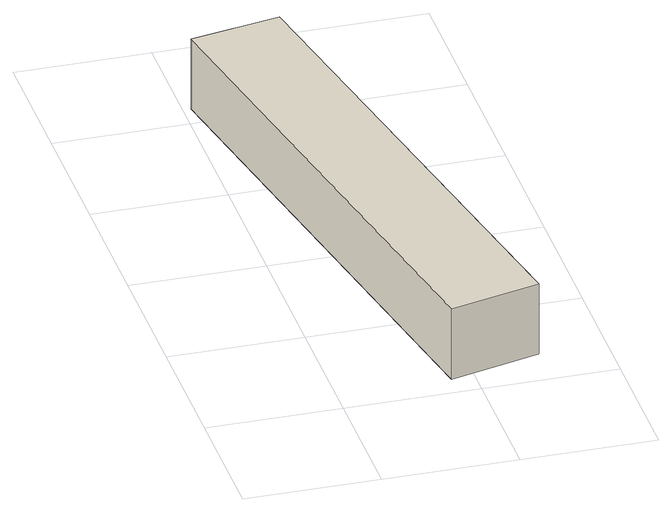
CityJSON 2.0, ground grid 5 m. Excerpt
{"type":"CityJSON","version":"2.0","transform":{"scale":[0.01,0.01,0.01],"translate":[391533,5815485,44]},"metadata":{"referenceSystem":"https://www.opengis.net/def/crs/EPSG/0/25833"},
"CityObjects":{
"building1":{"type":"Building","attributes":{"Gemeindeschluessel":"11000007","BezugspunktDach":"2200","function":"51009_1611","measuredHeight":2.85,"storeysAboveGround":0},"address":[{"country":"Germany","locality":"Berlin"}],"geometry":[{"type":"Solid","lod":"1","boundaries":[[[[0,1,2,3]],[[4,5,6,7]],[[4,7,3,2]],[[5,4,2,1]],[[6,5,1,0]],[[7,6,0,3]]]]}]}
},
"vertices":[
[414,89,359],[753,173,359],[365,2157,359],[29,2095,359],[365,2157,74],[753,173,74],[414,89,74],[29,2095,74]
]}
